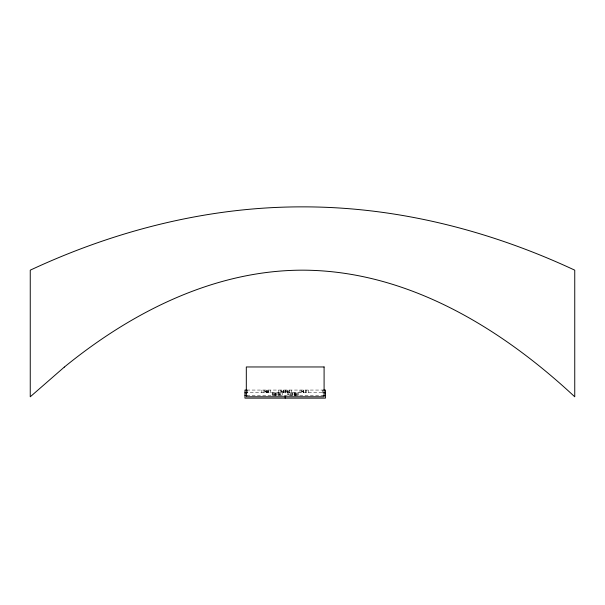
<?xml version="1.0" encoding="UTF-8"?>
<svg xmlns="http://www.w3.org/2000/svg" width="605" height="605" viewBox="0 0 605 605"><rect width="100%" height="100%" fill="white"/><g stroke="black" fill="none" stroke-linecap="round" stroke-linejoin="round"><path stroke-width="0.45" stroke-dasharray="3.02 2.27" d="M264.952 390.059L264.952 392.751M272.84 392.751L272.84 395.443M280.07 395.443L280.077 392.751M281.454 390.059L281.491 395.443M286.952 392.751L286.952 390.059M287.882 395.443L287.882 392.751M294.09 395.443L294.09 392.751M295.111 395.443L295.119 394.097M303.453 391.405L303.453 392.751L303.468 390.059L303.453 391.405L301.751 391.405L305.449 391.405M280.07 394.097L279.049 394.097L282.52 394.097M288.91 394.097L287.882 394.097L291.36 394.097L290.332 394.097L290.332 395.443M246.832 390.059L323.569 390.059M288.948 391.405L281.454 391.405L283.155 391.405M244.965 392.751L323.569 392.751M276.319 394.097L272.84 394.097L273.868 394.097M294.09 394.097L297.562 394.097M246.832 395.443L323.569 395.443M266.654 391.405L264.952 391.405L268.65 391.405L266.949 391.405L266.949 390.059L266.949 392.751M283.45 390.059L283.45 391.405L287.246 391.405L287.254 392.751M322.752 390.059L322.752 395.443M308.542 390.059L308.542 392.751M306.455 390.059L306.455 392.751M305.449 390.059L305.449 392.751M303.748 390.059L303.748 392.751M303.15 390.059L303.15 392.751M301.751 390.059L301.751 392.751M300.004 390.059L300.004 392.751M298.22 392.751L298.22 395.443M297.562 392.751L297.562 395.443M296.533 392.751L296.533 395.443M295.732 392.751L295.732 395.443M295.119 392.751L295.051 395.443M294.605 392.751L294.605 395.443M292.487 392.751L292.487 395.443M292.139 392.751L292.139 395.443M291.587 390.059L291.587 392.751M291.36 392.751L291.36 395.443M290.332 392.751L290.332 394.097M289.78 390.059L289.78 392.751M288.948 390.059L288.91 395.443M287.246 390.059L287.246 391.405M285.205 390.059L285.205 395.443M285.152 390.059L285.152 392.751M283.45 391.405L283.45 392.751M283.155 390.059L283.148 392.751M282.52 392.751L282.52 395.443M280.622 390.059L280.622 392.751M279.049 392.751L279.041 395.443M278.814 390.059L278.814 392.751M278.262 392.751L278.262 395.443M277.914 392.751L277.914 395.443M276.311 392.751L276.319 395.443M275.804 392.751L275.804 395.443M275.283 392.751L275.29 395.443M274.67 392.751L274.67 395.443M273.868 392.751L273.868 395.443M272.182 392.751L272.182 395.443M270.397 390.059L270.397 392.751M268.65 390.059L268.65 392.751M267.251 390.059L267.251 392.751M266.654 390.059L266.654 392.751M263.946 390.059L263.946 392.751M261.859 390.059L261.859 392.751M247.657 390.059L247.657 395.443"/><path stroke-width="0.91" d="M246.832 390.059L244.965 390.059L244.965 398.135L325.437 398.135L325.437 390.059L323.569 390.059M244.965 392.751L246.832 392.751M323.569 392.751L325.437 392.751M244.965 395.443L246.832 395.443M323.569 395.443L325.437 395.443M285.205 396.343L285.205 398.135M64.281 367.114L30.25 396.789L30.25 270.17C115.237 230.46 208.4 206.698 302.5 206.865C396.6 206.698 489.763 230.46 574.75 270.17L574.75 396.789C500.69 327.744 406.711 270.367 302.5 270.17C214.026 270.276 131.527 312.271 64.281 367.114M324.091 366.963L246.311 366.963L246.311 396.789L324.091 396.789L324.091 366.963"/></g></svg>
